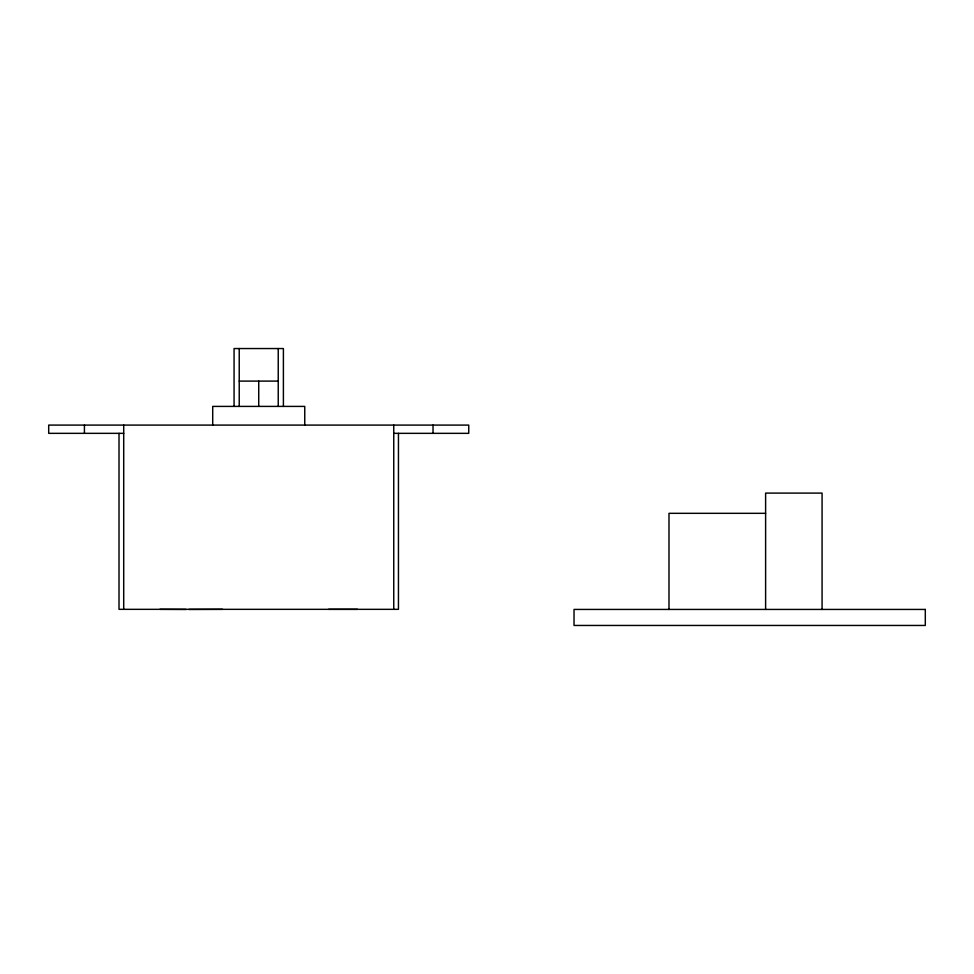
<?xml version="1.0" encoding="UTF-8"?>
<svg xmlns="http://www.w3.org/2000/svg" width="974" height="974" viewBox="0 0 974 974"><rect width="100%" height="100%" fill="white"/><g stroke="black" fill="none" stroke-linecap="round" stroke-linejoin="round"><path stroke-width="1.46" d="M188.871 609.432L222.559 609.334M357.531 609.334L328.591 609.334M239.227 381.102L278.235 381.102M123.71 433.345L48.7 433.345L48.7 425.09L468.75 425.09L468.75 433.345L393.752 433.345M765.613 513.322L668.992 513.322L668.992 609.432M159.931 609.334L186.131 609.432M822.068 609.432L822.068 493.1L765.613 493.1L765.613 609.432M433.028 425.09L433.028 433.345M398.451 433.345L398.451 609.334L119.011 609.334L119.011 433.345M393.752 425.09L393.752 609.334M304.752 425.09L304.752 406.401L212.709 406.401L212.709 425.09M283.397 406.401L283.397 348.546L234.064 348.546L234.064 406.401M278.235 348.546L278.235 406.401M258.731 381.102L258.731 406.401M239.227 348.546L239.227 406.401M123.71 425.09L123.71 609.334M84.421 425.09L84.421 433.345M925.3 609.432L574.027 609.432L574.027 625.454L925.3 625.454L925.3 609.432"/></g></svg>
